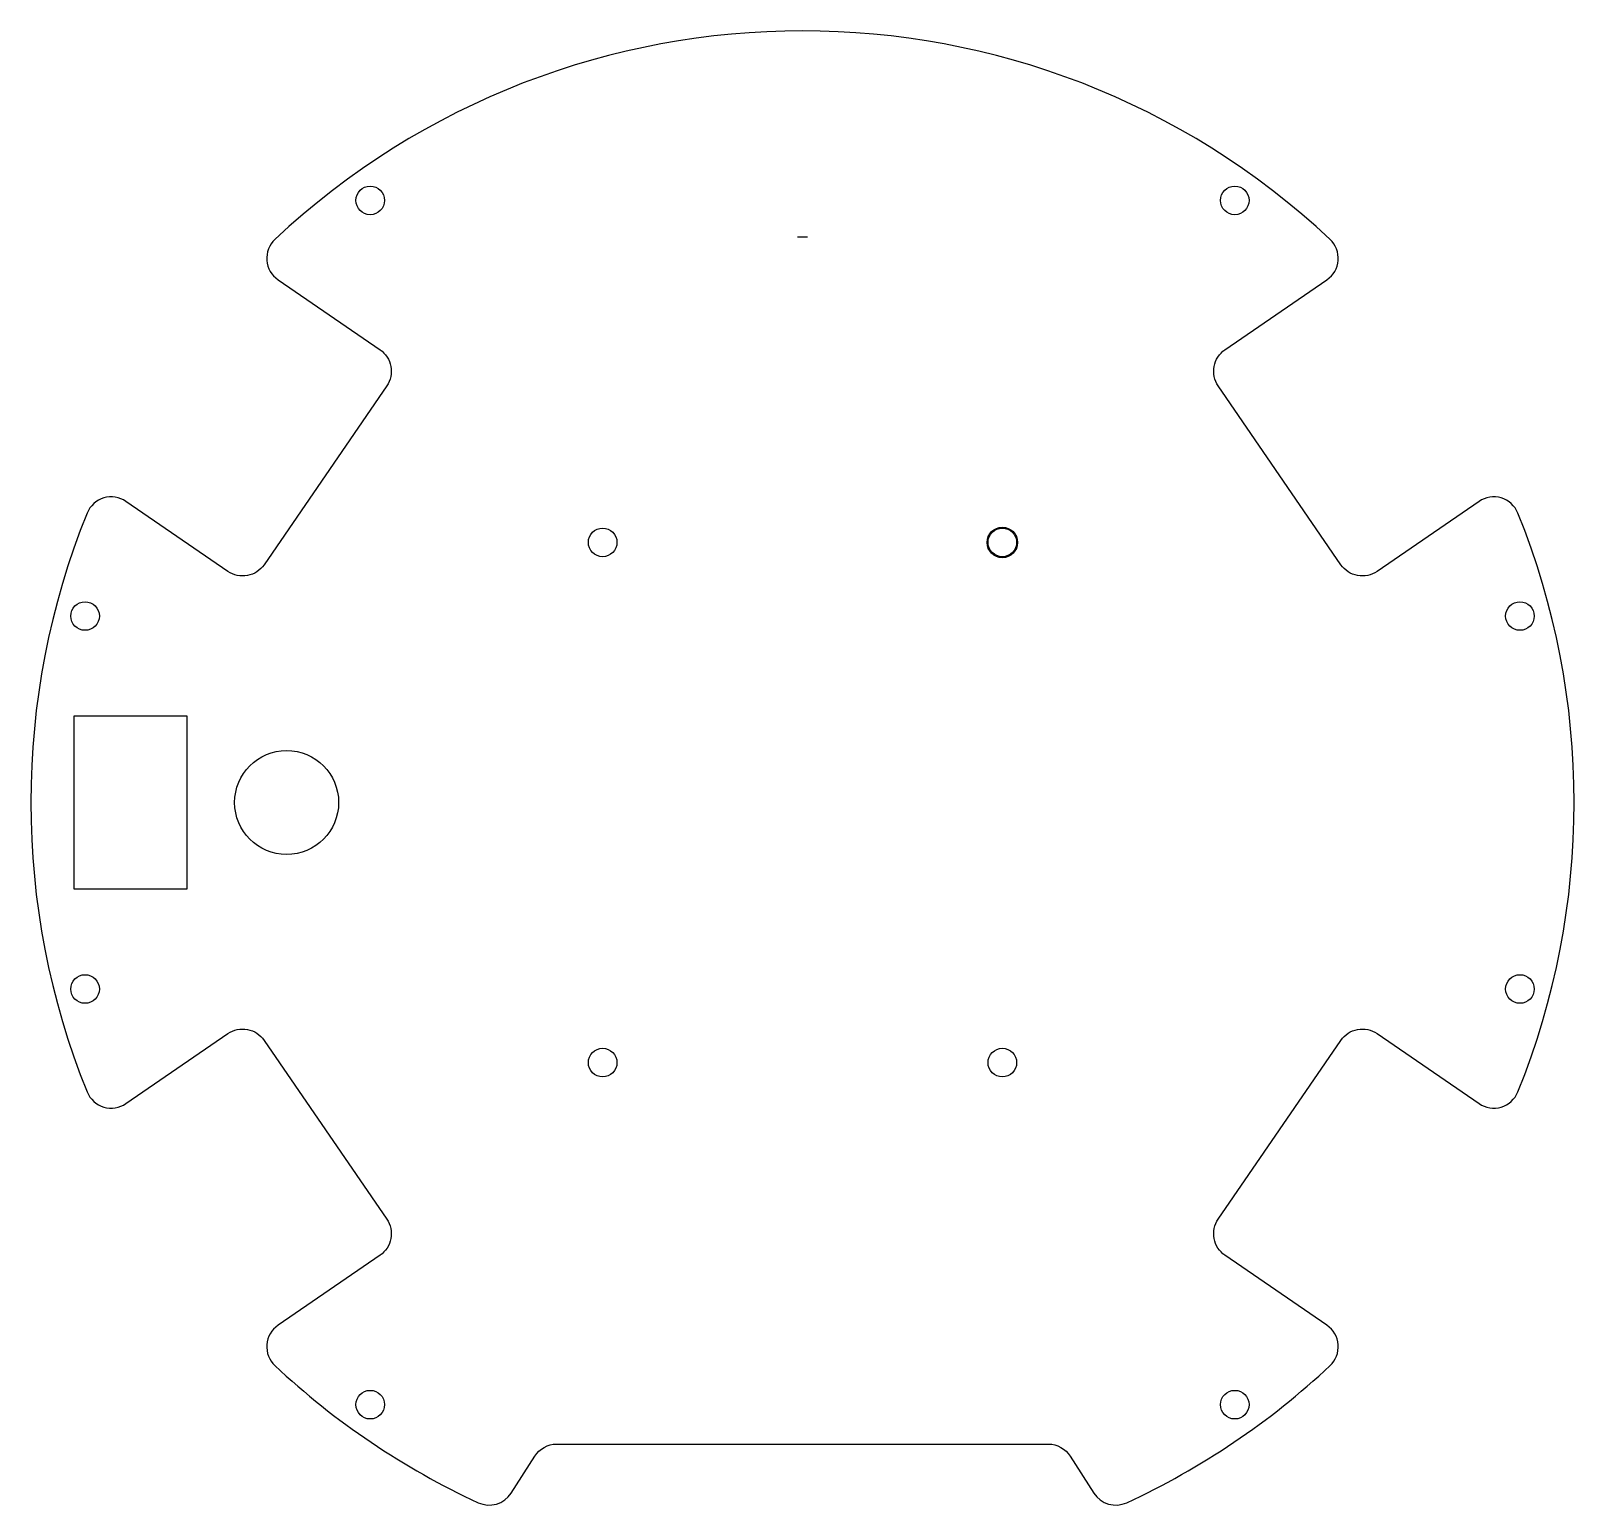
# Model space of a CAD drawing. Header units: millimetres. Extents: x -89 to 89, y -81 to 89.
import ezdxf

# ---------------------------------------------------------------- set-up
doc = ezdxf.new("R2010")
doc.units = ezdxf.units.MM
doc.layers.get('0').update_dxf_attribs({"linetype": 'CONTINUOUS'})

msp = doc.modelspace()

# ---------------------------------------------------------------- linework, layer by layer
msp.add_line((0.56, 65.2), (-0.56, 65.2))
msp.add_lwpolyline([(-48.73, -52.22), (-60.49, -60.29, 0.47924), (-60.85, -64.95, 0.079941), (-37.4, -80.76, 0.375299), (-33.61, -79.65), (-30.88, -75.39, -0.255993), (-28.36, -74), (28.36, -74, -0.255993), (30.88, -75.39), (33.61, -79.65, 0.375299), (37.4, -80.76, 0.079941), (60.85, -64.95, 0.47924), (60.49, -60.29), (48.73, -52.22, -0.414214), (47.95, -48.05), (62.09, -27.43, -0.414214), (66.27, -26.66), (78.03, -34.72, 0.47924), (82.51, -33.38, 0.194604), (82.51, 33.38, 0.47924), (78.03, 34.72), (66.27, 26.66, -0.414214), (62.09, 27.43), (47.95, 48.05, -0.414214), (48.73, 52.22), (60.49, 60.29, 0.47924), (60.85, 64.95, 0.395228), (-60.85, 64.95, 0.47924), (-60.49, 60.29), (-48.73, 52.22, -0.414214), (-47.95, 48.05), (-62.09, 27.43, -0.414214), (-66.27, 26.66), (-78.03, 34.72, 0.47924), (-82.51, 33.38, 0.194604), (-82.51, -33.38, 0.47924), (-78.03, -34.72), (-66.27, -26.66, -0.414214), (-62.09, -27.43), (-47.95, -48.05, -0.414214)], format="xyb", close=True)
msp.add_lwpolyline([(-71, 10), (-71, -10), (-84, -10), (-84, 10)], close=True)
for centre, radius in [((-49.86, 69.45), 1.65), ((49.86, 69.45), 1.65), ((-23.05, 30), 1.65), ((23.05, 30), 1.76), ((23.05, 30), 1.65), ((-82.75, 21.51), 1.65), ((82.75, 21.51), 1.65), ((-59.5, 0), 6), ((-82.75, -21.51), 1.65), ((82.75, -21.51), 1.65), ((-23.05, -30), 1.65), ((23.05, -30), 1.65), ((-49.86, -69.45), 1.65), ((49.86, -69.45), 1.65)]:
    msp.add_circle(centre, radius)

doc.saveas('drawing.dxf')
